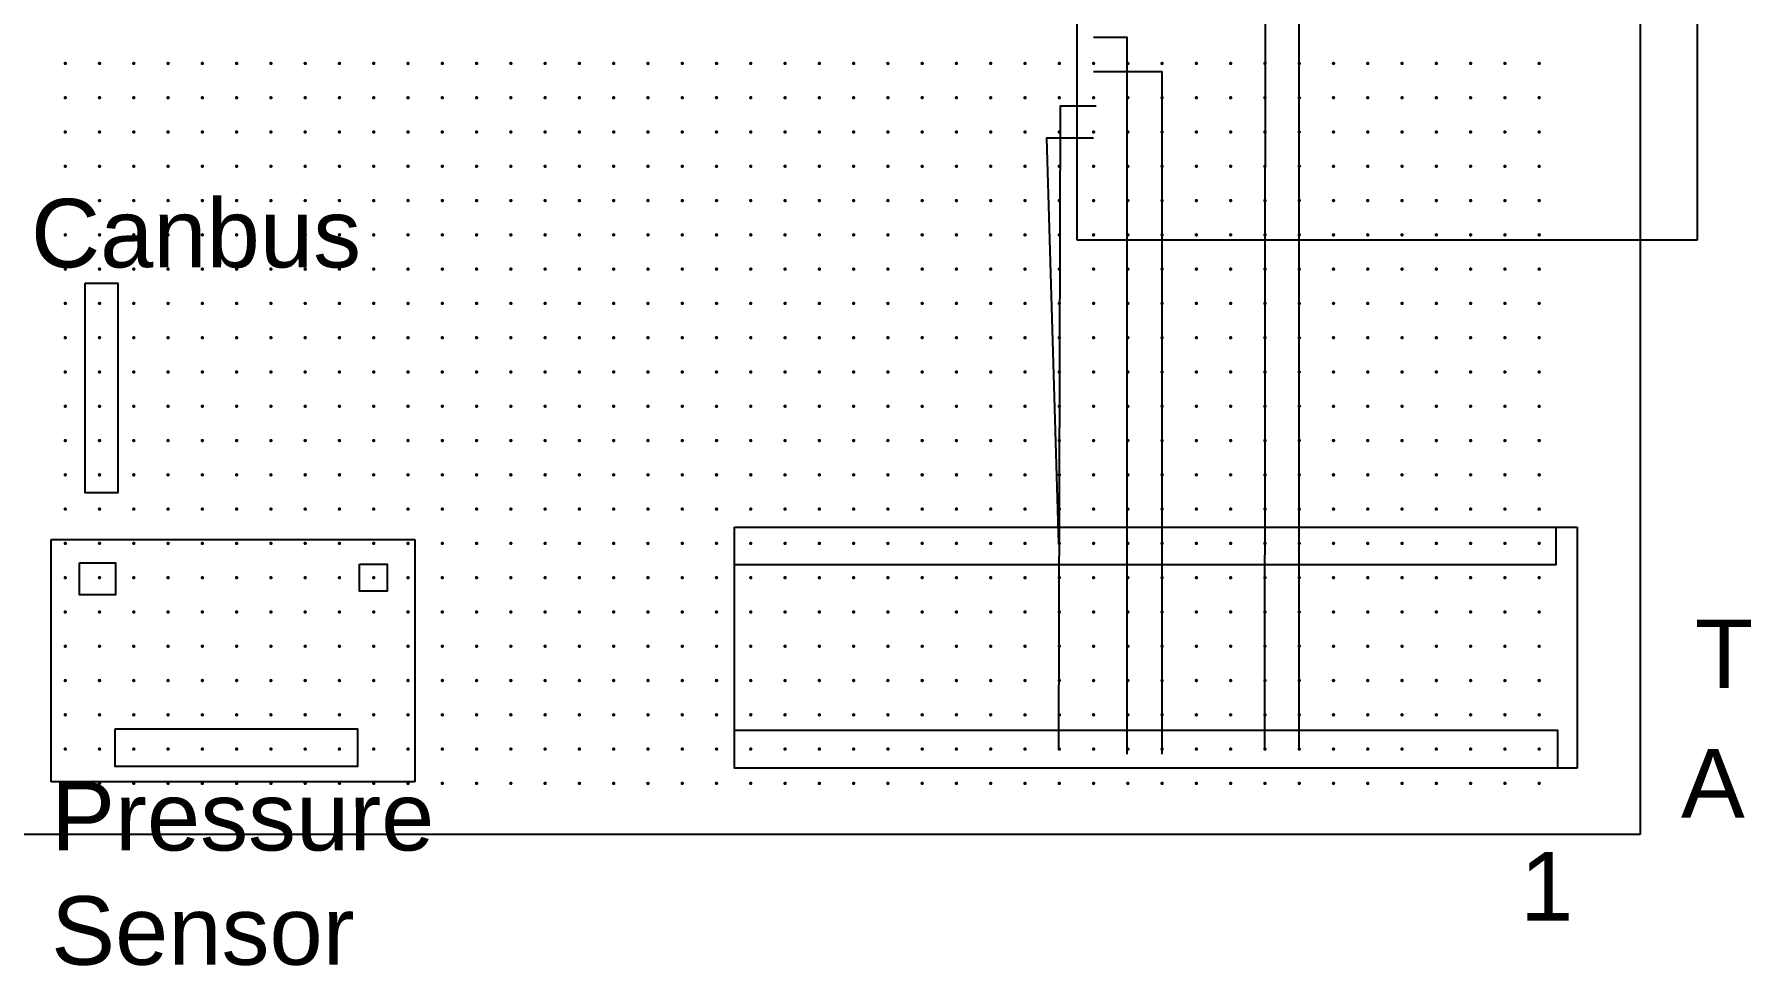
# Model space of a CAD drawing. Header units: inches. Extents: x 11.6 to 54.3, y -6.1 to 10.7.
# Drawn here: x 46.81 to 51.806, y -0.532 to 2.185 of the extents above; entities that cross this region are included whole.
import ezdxf

# ---------------------------------------------------------------- set-up
doc = ezdxf.new("R2010")
doc.units = ezdxf.units.IN
doc.header["$MEASUREMENT"] = 0
for name, color, linetype in [('dots', 7, 'Continuous'), ('IMAGES', 7, 'Continuous'), ('Wiring', 7, 'Continuous')]:
    doc.layers.add(name, color=color, linetype=linetype)
doc.styles.get("Standard").update_dxf_attribs({"font": 'arial.ttf'})
picture_1 = doc.add_image_def('image3.dib', size_in_pixel=(1120, 320))
picture_2 = doc.add_image_def('image8.dib', size_in_pixel=(417, 278))
picture_3 = doc.add_image_def('image9.dib', size_in_pixel=(660, 363))

# ---------------------------------------------------------------- blocks, each defined once
blk = doc.blocks.new('*U3')
at = {"const_width": 0.005}
blk.add_lwpolyline([(-0.0025, 0, 1), (0.0025, 0, 1)], format="xyb", close=True, dxfattribs=at)
blk = doc.blocks.new('*U4')
at = {"layer": 'dots', "color": 0, "linetype": 'ByBlock', "lineweight": -2, "transparency": 16777216}
for p in [(0, 5.6), (0.1, 5.6), (0.2, 5.6), (0.3, 5.6), (0.4, 5.6), (0.5, 5.6), (0.6, 5.6), (0.7, 5.6), (0.8, 5.6), (0.9, 5.6), (1, 5.6), (1.1, 5.6), (1.2, 5.6), (1.3, 5.6), (1.4, 5.6), (1.5, 5.6), (1.6, 5.6), (1.7, 5.6), (1.8, 5.6), (1.9, 5.6), (2, 5.6), (2.1, 5.6), (2.2, 5.6), (2.3, 5.6), (2.4, 5.6), (2.5, 5.6), (2.6, 5.6), (2.7, 5.6), (2.8, 5.6), (2.9, 5.6), (3, 5.6), (3.1, 5.6), (3.2, 5.6), (3.3, 5.6), (3.4, 5.6), (3.5, 5.6), (3.6, 5.6), (3.7, 5.6), (3.8, 5.6), (3.9, 5.6), (4, 5.6), (4.1, 5.6), (4.2, 5.6), (4.3, 5.6), (0, 5.5), (0.1, 5.5), (0.2, 5.5), (0.3, 5.5), (0.4, 5.5), (0.5, 5.5), (0.6, 5.5), (0.7, 5.5), (0.8, 5.5), (0.9, 5.5), (1, 5.5), (1.1, 5.5), (1.2, 5.5), (1.3, 5.5), (1.4, 5.5), (1.5, 5.5), (1.6, 5.5), (1.7, 5.5), (1.8, 5.5), (1.9, 5.5), (2, 5.5), (2.1, 5.5), (2.2, 5.5), (2.3, 5.5), (2.4, 5.5), (2.5, 5.5), (2.6, 5.5), (2.7, 5.5), (2.8, 5.5), (2.9, 5.5), (3, 5.5), (3.1, 5.5), (3.2, 5.5), (3.3, 5.5), (3.4, 5.5), (3.5, 5.5), (3.6, 5.5), (3.7, 5.5), (3.8, 5.5), (3.9, 5.5), (4, 5.5), (4.1, 5.5), (4.2, 5.5), (4.3, 5.5), (0, 5.4), (0.1, 5.4), (0.2, 5.4), (0.3, 5.4), (0.4, 5.4), (0.5, 5.4), (0.6, 5.4), (0.7, 5.4), (0.8, 5.4), (0.9, 5.4), (1, 5.4), (1.1, 5.4), (1.2, 5.4), (1.3, 5.4), (1.4, 5.4), (1.5, 5.4), (1.6, 5.4), (1.7, 5.4), (1.8, 5.4), (1.9, 5.4), (2, 5.4), (2.1, 5.4), (2.2, 5.4), (2.3, 5.4), (2.4, 5.4), (2.5, 5.4), (2.6, 5.4), (2.7, 5.4), (2.8, 5.4), (2.9, 5.4), (3, 5.4), (3.1, 5.4), (3.2, 5.4), (3.3, 5.4), (3.4, 5.4), (3.5, 5.4), (3.6, 5.4), (3.7, 5.4), (3.8, 5.4), (3.9, 5.4), (4, 5.4), (4.1, 5.4), (4.2, 5.4), (4.3, 5.4), (0, 5.3), (0.1, 5.3), (0.2, 5.3), (0.3, 5.3), (0.4, 5.3), (0.5, 5.3), (0.6, 5.3), (0.7, 5.3), (0.8, 5.3), (0.9, 5.3), (1, 5.3), (1.1, 5.3), (1.2, 5.3), (1.3, 5.3), (1.4, 5.3), (1.5, 5.3), (1.6, 5.3), (1.7, 5.3), (1.8, 5.3), (1.9, 5.3), (2, 5.3), (2.1, 5.3), (2.2, 5.3), (2.3, 5.3), (2.4, 5.3), (2.5, 5.3), (2.6, 5.3), (2.7, 5.3), (2.8, 5.3), (2.9, 5.3), (3, 5.3), (3.1, 5.3), (3.2, 5.3), (3.3, 5.3), (3.4, 5.3), (3.5, 5.3), (3.6, 5.3), (3.7, 5.3), (3.8, 5.3), (3.9, 5.3), (4, 5.3), (4.1, 5.3), (4.2, 5.3), (4.3, 5.3), (0, 5.2), (0.1, 5.2), (0.2, 5.2), (0.3, 5.2), (0.4, 5.2), (0.5, 5.2), (0.6, 5.2), (0.7, 5.2), (0.8, 5.2), (0.9, 5.2), (1, 5.2), (1.1, 5.2), (1.2, 5.2), (1.3, 5.2), (1.4, 5.2), (1.5, 5.2), (1.6, 5.2), (1.7, 5.2), (1.8, 5.2), (1.9, 5.2), (2, 5.2), (2.1, 5.2), (2.2, 5.2), (2.3, 5.2), (2.4, 5.2), (2.5, 5.2), (2.6, 5.2), (2.7, 5.2), (2.8, 5.2), (2.9, 5.2), (3, 5.2), (3.1, 5.2), (3.2, 5.2), (3.3, 5.2), (3.4, 5.2), (3.5, 5.2), (3.6, 5.2), (3.7, 5.2), (3.8, 5.2), (3.9, 5.2), (4, 5.2), (4.1, 5.2), (4.2, 5.2), (4.3, 5.2), (0, 5.1), (0.1, 5.1), (0.2, 5.1), (0.3, 5.1), (0.4, 5.1), (0.5, 5.1), (0.6, 5.1), (0.7, 5.1), (0.8, 5.1), (0.9, 5.1), (1, 5.1), (1.1, 5.1), (1.2, 5.1), (1.3, 5.1), (1.4, 5.1), (1.5, 5.1), (1.6, 5.1), (1.7, 5.1), (1.8, 5.1), (1.9, 5.1), (2, 5.1), (2.1, 5.1), (2.2, 5.1), (2.3, 5.1), (2.4, 5.1), (2.5, 5.1), (2.6, 5.1), (2.7, 5.1), (2.8, 5.1), (2.9, 5.1), (3, 5.1), (3.1, 5.1), (3.2, 5.1), (3.3, 5.1), (3.4, 5.1), (3.5, 5.1), (3.6, 5.1), (3.7, 5.1), (3.8, 5.1), (3.9, 5.1), (4, 5.1), (4.1, 5.1), (4.2, 5.1), (4.3, 5.1), (0, 5), (0.1, 5), (0.2, 5), (0.3, 5), (0.4, 5), (0.5, 5), (0.6, 5), (0.7, 5), (0.8, 5), (0.9, 5), (1, 5), (1.1, 5), (1.2, 5), (1.3, 5), (1.4, 5), (1.5, 5), (1.6, 5), (1.7, 5), (1.8, 5), (1.9, 5), (2, 5), (2.1, 5), (2.2, 5), (2.3, 5), (2.4, 5), (2.5, 5), (2.6, 5), (2.7, 5), (2.8, 5), (2.9, 5), (3, 5), (3.1, 5), (3.2, 5), (3.3, 5), (3.4, 5), (3.5, 5), (3.6, 5), (3.7, 5), (3.8, 5), (3.9, 5), (4, 5), (4.1, 5), (4.2, 5), (4.3, 5), (0, 4.9), (0.1, 4.9), (0.2, 4.9), (0.3, 4.9), (0.4, 4.9), (0.5, 4.9), (0.6, 4.9), (0.7, 4.9), (0.8, 4.9), (0.9, 4.9), (1, 4.9), (1.1, 4.9), (1.2, 4.9), (1.3, 4.9), (1.4, 4.9), (1.5, 4.9), (1.6, 4.9), (1.7, 4.9), (1.8, 4.9), (1.9, 4.9), (2, 4.9), (2.1, 4.9), (2.2, 4.9), (2.3, 4.9), (2.4, 4.9), (2.5, 4.9), (2.6, 4.9), (2.7, 4.9), (2.8, 4.9), (2.9, 4.9), (3, 4.9), (3.1, 4.9), (3.2, 4.9), (3.3, 4.9), (3.4, 4.9), (3.5, 4.9), (3.6, 4.9), (3.7, 4.9), (3.8, 4.9), (3.9, 4.9), (4, 4.9), (4.1, 4.9), (4.2, 4.9), (4.3, 4.9), (0, 4.8), (0.1, 4.8), (0.2, 4.8), (0.3, 4.8), (0.4, 4.8), (0.5, 4.8), (0.6, 4.8), (0.7, 4.8), (0.8, 4.8), (0.9, 4.8), (1, 4.8), (1.1, 4.8), (1.2, 4.8), (1.3, 4.8), (1.4, 4.8), (1.5, 4.8), (1.6, 4.8), (1.7, 4.8), (1.8, 4.8), (1.9, 4.8), (2, 4.8), (2.1, 4.8), (2.2, 4.8), (2.3, 4.8), (2.4, 4.8), (2.5, 4.8), (2.6, 4.8), (2.7, 4.8), (2.8, 4.8), (2.9, 4.8), (3, 4.8), (3.1, 4.8), (3.2, 4.8), (3.3, 4.8), (3.4, 4.8), (3.5, 4.8), (3.6, 4.8), (3.7, 4.8), (3.8, 4.8), (3.9, 4.8), (4, 4.8), (4.1, 4.8), (4.2, 4.8), (4.3, 4.8), (0, 4.7), (0.1, 4.7), (0.2, 4.7), (0.3, 4.7), (0.4, 4.7), (0.5, 4.7), (0.6, 4.7), (0.7, 4.7), (0.8, 4.7), (0.9, 4.7), (1, 4.7), (1.1, 4.7), (1.2, 4.7), (1.3, 4.7), (1.4, 4.7), (1.5, 4.7), (1.6, 4.7), (1.7, 4.7), (1.8, 4.7), (1.9, 4.7), (2, 4.7), (2.1, 4.7), (2.2, 4.7), (2.3, 4.7), (2.4, 4.7), (2.5, 4.7), (2.6, 4.7), (2.7, 4.7), (2.8, 4.7), (2.9, 4.7), (3, 4.7), (3.1, 4.7), (3.2, 4.7), (3.3, 4.7), (3.4, 4.7), (3.5, 4.7), (3.6, 4.7), (3.7, 4.7), (3.8, 4.7), (3.9, 4.7), (4, 4.7), (4.1, 4.7), (4.2, 4.7), (4.3, 4.7), (0, 4.6), (0.1, 4.6), (0.2, 4.6), (0.3, 4.6), (0.4, 4.6), (0.5, 4.6), (0.6, 4.6), (0.7, 4.6), (0.8, 4.6), (0.9, 4.6), (1, 4.6), (1.1, 4.6), (1.2, 4.6), (1.3, 4.6), (1.4, 4.6), (1.5, 4.6), (1.6, 4.6), (1.7, 4.6), (1.8, 4.6), (1.9, 4.6), (2, 4.6), (2.1, 4.6), (2.2, 4.6), (2.3, 4.6), (2.4, 4.6), (2.5, 4.6), (2.6, 4.6), (2.7, 4.6), (2.8, 4.6), (2.9, 4.6), (3, 4.6), (3.1, 4.6), (3.2, 4.6), (3.3, 4.6), (3.4, 4.6), (3.5, 4.6), (3.6, 4.6), (3.7, 4.6), (3.8, 4.6), (3.9, 4.6), (4, 4.6), (4.1, 4.6), (4.2, 4.6), (4.3, 4.6), (0, 4.5), (0.1, 4.5), (0.2, 4.5), (0.3, 4.5), (0.4, 4.5), (0.5, 4.5), (0.6, 4.5), (0.7, 4.5), (0.8, 4.5), (0.9, 4.5), (1, 4.5), (1.1, 4.5), (1.2, 4.5), (1.3, 4.5), (1.4, 4.5), (1.5, 4.5), (1.6, 4.5), (1.7, 4.5), (1.8, 4.5), (1.9, 4.5), (2, 4.5), (2.1, 4.5), (2.2, 4.5), (2.3, 4.5), (2.4, 4.5), (2.5, 4.5), (2.6, 4.5), (2.7, 4.5), (2.8, 4.5), (2.9, 4.5), (3, 4.5), (3.1, 4.5), (3.2, 4.5), (3.3, 4.5), (3.4, 4.5), (3.5, 4.5), (3.6, 4.5), (3.7, 4.5), (3.8, 4.5), (3.9, 4.5), (4, 4.5), (4.1, 4.5), (4.2, 4.5), (4.3, 4.5), (0, 4.4), (0.1, 4.4), (0.2, 4.4), (0.3, 4.4), (0.4, 4.4), (0.5, 4.4), (0.6, 4.4), (0.7, 4.4), (0.8, 4.4), (0.9, 4.4), (1, 4.4), (1.1, 4.4), (1.2, 4.4), (1.3, 4.4), (1.4, 4.4), (1.5, 4.4), (1.6, 4.4), (1.7, 4.4), (1.8, 4.4), (1.9, 4.4), (2, 4.4), (2.1, 4.4), (2.2, 4.4), (2.3, 4.4), (2.4, 4.4), (2.5, 4.4), (2.6, 4.4), (2.7, 4.4), (2.8, 4.4), (2.9, 4.4), (3, 4.4), (3.1, 4.4), (3.2, 4.4), (3.3, 4.4), (3.4, 4.4), (3.5, 4.4), (3.6, 4.4), (3.7, 4.4), (3.8, 4.4), (3.9, 4.4), (4, 4.4), (4.1, 4.4), (4.2, 4.4), (4.3, 4.4), (0, 4.3), (0.1, 4.3), (0.2, 4.3), (0.3, 4.3), (0.4, 4.3), (0.5, 4.3), (0.6, 4.3), (0.7, 4.3), (0.8, 4.3), (0.9, 4.3), (1, 4.3), (1.1, 4.3), (1.2, 4.3), (1.3, 4.3), (1.4, 4.3), (1.5, 4.3), (1.6, 4.3), (1.7, 4.3), (1.8, 4.3), (1.9, 4.3), (2, 4.3), (2.1, 4.3), (2.2, 4.3), (2.3, 4.3), (2.4, 4.3), (2.5, 4.3), (2.6, 4.3), (2.7, 4.3), (2.8, 4.3), (2.9, 4.3), (3, 4.3), (3.1, 4.3), (3.2, 4.3), (3.3, 4.3), (3.4, 4.3), (3.5, 4.3), (3.6, 4.3), (3.7, 4.3), (3.8, 4.3), (3.9, 4.3), (4, 4.3), (4.1, 4.3), (4.2, 4.3), (4.3, 4.3), (0, 4.2), (0.1, 4.2), (0.2, 4.2), (0.3, 4.2), (0.4, 4.2), (0.5, 4.2), (0.6, 4.2), (0.7, 4.2), (0.8, 4.2), (0.9, 4.2), (1, 4.2), (1.1, 4.2), (1.2, 4.2), (1.3, 4.2), (1.4, 4.2), (1.5, 4.2), (1.6, 4.2), (1.7, 4.2), (1.8, 4.2), (1.9, 4.2), (2, 4.2), (2.1, 4.2), (2.2, 4.2), (2.3, 4.2), (2.4, 4.2), (2.5, 4.2), (2.6, 4.2), (2.7, 4.2), (2.8, 4.2), (2.9, 4.2), (3, 4.2), (3.1, 4.2), (3.2, 4.2), (3.3, 4.2), (3.4, 4.2), (3.5, 4.2), (3.6, 4.2), (3.7, 4.2), (3.8, 4.2), (3.9, 4.2), (4, 4.2), (4.1, 4.2), (4.2, 4.2), (4.3, 4.2), (0, 4.1), (0.1, 4.1), (0.2, 4.1), (0.3, 4.1), (0.4, 4.1), (0.5, 4.1), (0.6, 4.1), (0.7, 4.1), (0.8, 4.1), (0.9, 4.1), (1, 4.1), (1.1, 4.1), (1.2, 4.1), (1.3, 4.1), (1.4, 4.1), (1.5, 4.1), (1.6, 4.1), (1.7, 4.1), (1.8, 4.1), (1.9, 4.1), (2, 4.1), (2.1, 4.1), (2.2, 4.1), (2.3, 4.1), (2.4, 4.1), (2.5, 4.1), (2.6, 4.1), (2.7, 4.1), (2.8, 4.1), (2.9, 4.1), (3, 4.1), (3.1, 4.1), (3.2, 4.1), (3.3, 4.1), (3.4, 4.1), (3.5, 4.1), (3.6, 4.1), (3.7, 4.1), (3.8, 4.1), (3.9, 4.1), (4, 4.1), (4.1, 4.1), (4.2, 4.1), (4.3, 4.1), (0, 4), (0.1, 4), (0.2, 4), (0.3, 4), (0.4, 4), (0.5, 4), (0.6, 4), (0.7, 4), (0.8, 4), (0.9, 4), (1, 4), (1.1, 4), (1.2, 4), (1.3, 4), (1.4, 4), (1.5, 4), (1.6, 4), (1.7, 4), (1.8, 4), (1.9, 4), (2, 4), (2.1, 4), (2.2, 4), (2.3, 4), (2.4, 4), (2.5, 4), (2.6, 4), (2.7, 4), (2.8, 4), (2.9, 4), (3, 4), (3.1, 4), (3.2, 4), (3.3, 4), (3.4, 4), (3.5, 4), (3.6, 4), (3.7, 4), (3.8, 4), (3.9, 4), (4, 4), (4.1, 4), (4.2, 4), (4.3, 4), (0, 3.9), (0.1, 3.9), (0.2, 3.9), (0.3, 3.9), (0.4, 3.9), (0.5, 3.9), (0.6, 3.9), (0.7, 3.9), (0.8, 3.9), (0.9, 3.9), (1, 3.9), (1.1, 3.9), (1.2, 3.9), (1.3, 3.9), (1.4, 3.9), (1.5, 3.9), (1.6, 3.9), (1.7, 3.9), (1.8, 3.9), (1.9, 3.9), (2, 3.9), (2.1, 3.9), (2.2, 3.9), (2.3, 3.9), (2.4, 3.9), (2.5, 3.9), (2.6, 3.9), (2.7, 3.9), (2.8, 3.9), (2.9, 3.9), (3, 3.9), (3.1, 3.9), (3.2, 3.9), (3.3, 3.9), (3.4, 3.9), (3.5, 3.9), (3.6, 3.9), (3.7, 3.9), (3.8, 3.9), (3.9, 3.9), (4, 3.9), (4.1, 3.9), (4.2, 3.9), (4.3, 3.9), (0, 3.8), (0.1, 3.8), (0.2, 3.8), (0.3, 3.8), (0.4, 3.8), (0.5, 3.8), (0.6, 3.8), (0.7, 3.8), (0.8, 3.8), (0.9, 3.8), (1, 3.8), (1.1, 3.8), (1.2, 3.8), (1.3, 3.8), (1.4, 3.8), (1.5, 3.8), (1.6, 3.8), (1.7, 3.8), (1.8, 3.8), (1.9, 3.8), (2, 3.8), (2.1, 3.8), (2.2, 3.8), (2.3, 3.8), (2.4, 3.8), (2.5, 3.8), (2.6, 3.8), (2.7, 3.8), (2.8, 3.8), (2.9, 3.8), (3, 3.8), (3.1, 3.8), (3.2, 3.8), (3.3, 3.8), (3.4, 3.8), (3.5, 3.8), (3.6, 3.8), (3.7, 3.8), (3.8, 3.8), (3.9, 3.8), (4, 3.8), (4.1, 3.8), (4.2, 3.8), (4.3, 3.8), (0, 3.7), (0.1, 3.7), (0.2, 3.7), (0.3, 3.7), (0.4, 3.7), (0.5, 3.7), (0.6, 3.7), (0.7, 3.7), (0.8, 3.7), (0.9, 3.7), (1, 3.7), (1.1, 3.7), (1.2, 3.7), (1.3, 3.7), (1.4, 3.7), (1.5, 3.7), (1.6, 3.7), (1.7, 3.7), (1.8, 3.7), (1.9, 3.7), (2, 3.7), (2.1, 3.7), (2.2, 3.7), (2.3, 3.7), (2.4, 3.7), (2.5, 3.7), (2.6, 3.7), (2.7, 3.7), (2.8, 3.7), (2.9, 3.7), (3, 3.7), (3.1, 3.7), (3.2, 3.7), (3.3, 3.7), (3.4, 3.7), (3.5, 3.7), (3.6, 3.7), (3.7, 3.7), (3.8, 3.7), (3.9, 3.7), (4, 3.7), (4.1, 3.7), (4.2, 3.7), (4.3, 3.7), (0, 3.6), (0.1, 3.6), (0.2, 3.6), (0.3, 3.6), (0.4, 3.6), (0.5, 3.6), (0.6, 3.6), (0.7, 3.6), (0.8, 3.6), (0.9, 3.6), (1, 3.6), (1.1, 3.6), (1.2, 3.6), (1.3, 3.6), (1.4, 3.6), (1.5, 3.6), (1.6, 3.6), (1.7, 3.6), (1.8, 3.6), (1.9, 3.6), (2, 3.6), (2.1, 3.6), (2.2, 3.6), (2.3, 3.6), (2.4, 3.6), (2.5, 3.6), (2.6, 3.6), (2.7, 3.6), (2.8, 3.6), (2.9, 3.6), (3, 3.6), (3.1, 3.6), (3.2, 3.6), (3.3, 3.6), (3.4, 3.6), (3.5, 3.6), (3.6, 3.6), (3.7, 3.6), (3.8, 3.6), (3.9, 3.6), (4, 3.6), (4.1, 3.6), (4.2, 3.6), (4.3, 3.6), (0, 3.5), (0.1, 3.5), (0.2, 3.5), (0.3, 3.5), (0.4, 3.5), (0.5, 3.5), (0.6, 3.5), (0.7, 3.5), (0.8, 3.5), (0.9, 3.5), (1, 3.5), (1.1, 3.5), (1.2, 3.5), (1.3, 3.5), (1.4, 3.5), (1.5, 3.5), (1.6, 3.5), (1.7, 3.5), (1.8, 3.5), (1.9, 3.5), (2, 3.5), (2.1, 3.5), (2.2, 3.5), (2.3, 3.5), (2.4, 3.5), (2.5, 3.5), (2.6, 3.5), (2.7, 3.5), (2.8, 3.5), (2.9, 3.5), (3, 3.5), (3.1, 3.5), (3.2, 3.5), (3.3, 3.5), (3.4, 3.5), (3.5, 3.5), (3.6, 3.5), (3.7, 3.5), (3.8, 3.5), (3.9, 3.5), (4, 3.5), (4.1, 3.5), (4.2, 3.5), (4.3, 3.5)]:
    blk.add_blockref('*U3', p, dxfattribs=at)
blk = doc.blocks.new('*U11')
at = {"const_width": 0.005}
blk.add_lwpolyline([(-0.0025, 0, 1), (0.0025, 0, 1)], format="xyb", close=True, dxfattribs=at)
blk = doc.blocks.new('*U12')
at = {"layer": 'dots', "color": 0, "linetype": 'ByBlock', "lineweight": -2, "transparency": 16777216}
for p in [(0, 5.6), (0.1, 5.6), (0.2, 5.6), (0.3, 5.6), (0.4, 5.6), (0.5, 5.6), (0.6, 5.6), (0.7, 5.6), (0.8, 5.6), (0.9, 5.6), (1, 5.6), (1.1, 5.6), (1.2, 5.6), (1.3, 5.6), (1.4, 5.6), (1.5, 5.6), (1.6, 5.6), (1.7, 5.6), (1.8, 5.6), (1.9, 5.6), (2, 5.6), (2.1, 5.6), (2.2, 5.6), (2.3, 5.6), (2.4, 5.6), (2.5, 5.6), (2.6, 5.6), (2.7, 5.6), (2.8, 5.6), (2.9, 5.6), (3, 5.6), (3.1, 5.6), (3.2, 5.6), (3.3, 5.6), (3.4, 5.6), (3.5, 5.6), (3.6, 5.6), (3.7, 5.6), (3.8, 5.6), (3.9, 5.6), (4, 5.6), (4.1, 5.6), (4.2, 5.6), (4.3, 5.6), (0, 5.5), (0.1, 5.5), (0.2, 5.5), (0.3, 5.5), (0.4, 5.5), (0.5, 5.5), (0.6, 5.5), (0.7, 5.5), (0.8, 5.5), (0.9, 5.5), (1, 5.5), (1.1, 5.5), (1.2, 5.5), (1.3, 5.5), (1.4, 5.5), (1.5, 5.5), (1.6, 5.5), (1.7, 5.5), (1.8, 5.5), (1.9, 5.5), (2, 5.5), (2.1, 5.5), (2.2, 5.5), (2.3, 5.5), (2.4, 5.5), (2.5, 5.5), (2.6, 5.5), (2.7, 5.5), (2.8, 5.5), (2.9, 5.5), (3, 5.5), (3.1, 5.5), (3.2, 5.5), (3.3, 5.5), (3.4, 5.5), (3.5, 5.5), (3.6, 5.5), (3.7, 5.5), (3.8, 5.5), (3.9, 5.5), (4, 5.5), (4.1, 5.5), (4.2, 5.5), (4.3, 5.5), (0, 5.4), (0.1, 5.4), (0.2, 5.4), (0.3, 5.4), (0.4, 5.4), (0.5, 5.4), (0.6, 5.4), (0.7, 5.4), (0.8, 5.4), (0.9, 5.4), (1, 5.4), (1.1, 5.4), (1.2, 5.4), (1.3, 5.4), (1.4, 5.4), (1.5, 5.4), (1.6, 5.4), (1.7, 5.4), (1.8, 5.4), (1.9, 5.4), (2, 5.4), (2.1, 5.4), (2.2, 5.4), (2.3, 5.4), (2.4, 5.4), (2.5, 5.4), (2.6, 5.4), (2.7, 5.4), (2.8, 5.4), (2.9, 5.4), (3, 5.4), (3.1, 5.4), (3.2, 5.4), (3.3, 5.4), (3.4, 5.4), (3.5, 5.4), (3.6, 5.4), (3.7, 5.4), (3.8, 5.4), (3.9, 5.4), (4, 5.4), (4.1, 5.4), (4.2, 5.4), (4.3, 5.4), (0, 5.3), (0.1, 5.3), (0.2, 5.3), (0.3, 5.3), (0.4, 5.3), (0.5, 5.3), (0.6, 5.3), (0.7, 5.3), (0.8, 5.3), (0.9, 5.3), (1, 5.3), (1.1, 5.3), (1.2, 5.3), (1.3, 5.3), (1.4, 5.3), (1.5, 5.3), (1.6, 5.3), (1.7, 5.3), (1.8, 5.3), (1.9, 5.3), (2, 5.3), (2.1, 5.3), (2.2, 5.3), (2.3, 5.3), (2.4, 5.3), (2.5, 5.3), (2.6, 5.3), (2.7, 5.3), (2.8, 5.3), (2.9, 5.3), (3, 5.3), (3.1, 5.3), (3.2, 5.3), (3.3, 5.3), (3.4, 5.3), (3.5, 5.3), (3.6, 5.3), (3.7, 5.3), (3.8, 5.3), (3.9, 5.3), (4, 5.3), (4.1, 5.3), (4.2, 5.3), (4.3, 5.3), (0, 5.2), (0.1, 5.2), (0.2, 5.2), (0.3, 5.2), (0.4, 5.2), (0.5, 5.2), (0.6, 5.2), (0.7, 5.2), (0.8, 5.2), (0.9, 5.2), (1, 5.2), (1.1, 5.2), (1.2, 5.2), (1.3, 5.2), (1.4, 5.2), (1.5, 5.2), (1.6, 5.2), (1.7, 5.2), (1.8, 5.2), (1.9, 5.2), (2, 5.2), (2.1, 5.2), (2.2, 5.2), (2.3, 5.2), (2.4, 5.2), (2.5, 5.2), (2.6, 5.2), (2.7, 5.2), (2.8, 5.2), (2.9, 5.2), (3, 5.2), (3.1, 5.2), (3.2, 5.2), (3.3, 5.2), (3.4, 5.2), (3.5, 5.2), (3.6, 5.2), (3.7, 5.2), (3.8, 5.2), (3.9, 5.2), (4, 5.2), (4.1, 5.2), (4.2, 5.2), (4.3, 5.2), (0, 5.1), (0.1, 5.1), (0.2, 5.1), (0.3, 5.1), (0.4, 5.1), (0.5, 5.1), (0.6, 5.1), (0.7, 5.1), (0.8, 5.1), (0.9, 5.1), (1, 5.1), (1.1, 5.1), (1.2, 5.1), (1.3, 5.1), (1.4, 5.1), (1.5, 5.1), (1.6, 5.1), (1.7, 5.1), (1.8, 5.1), (1.9, 5.1), (2, 5.1), (2.1, 5.1), (2.2, 5.1), (2.3, 5.1), (2.4, 5.1), (2.5, 5.1), (2.6, 5.1), (2.7, 5.1), (2.8, 5.1), (2.9, 5.1), (3, 5.1), (3.1, 5.1), (3.2, 5.1), (3.3, 5.1), (3.4, 5.1), (3.5, 5.1), (3.6, 5.1), (3.7, 5.1), (3.8, 5.1), (3.9, 5.1), (4, 5.1), (4.1, 5.1), (4.2, 5.1), (4.3, 5.1), (0, 5), (0.1, 5), (0.2, 5), (0.3, 5), (0.4, 5), (0.5, 5), (0.6, 5), (0.7, 5), (0.8, 5), (0.9, 5), (1, 5), (1.1, 5), (1.2, 5), (1.3, 5), (1.4, 5), (1.5, 5), (1.6, 5), (1.7, 5), (1.8, 5), (1.9, 5), (2, 5), (2.1, 5), (2.2, 5), (2.3, 5), (2.4, 5), (2.5, 5), (2.6, 5), (2.7, 5), (2.8, 5), (2.9, 5), (3, 5), (3.1, 5), (3.2, 5), (3.3, 5), (3.4, 5), (3.5, 5), (3.6, 5), (3.7, 5), (3.8, 5), (3.9, 5), (4, 5), (4.1, 5), (4.2, 5), (4.3, 5), (0, 4.9), (0.1, 4.9), (0.2, 4.9), (0.3, 4.9), (0.4, 4.9), (0.5, 4.9), (0.6, 4.9), (0.7, 4.9), (0.8, 4.9), (0.9, 4.9), (1, 4.9), (1.1, 4.9), (1.2, 4.9), (1.3, 4.9), (1.4, 4.9), (1.5, 4.9), (1.6, 4.9), (1.7, 4.9), (1.8, 4.9), (1.9, 4.9), (2, 4.9), (2.1, 4.9), (2.2, 4.9), (2.3, 4.9), (2.4, 4.9), (2.5, 4.9), (2.6, 4.9), (2.7, 4.9), (2.8, 4.9), (2.9, 4.9), (3, 4.9), (3.1, 4.9), (3.2, 4.9), (3.3, 4.9), (3.4, 4.9), (3.5, 4.9), (3.6, 4.9), (3.7, 4.9), (3.8, 4.9), (3.9, 4.9), (4, 4.9), (4.1, 4.9), (4.2, 4.9), (4.3, 4.9), (0, 4.8), (0.1, 4.8), (0.2, 4.8), (0.3, 4.8), (0.4, 4.8), (0.5, 4.8), (0.6, 4.8), (0.7, 4.8), (0.8, 4.8), (0.9, 4.8), (1, 4.8), (1.1, 4.8), (1.2, 4.8), (1.3, 4.8), (1.4, 4.8), (1.5, 4.8), (1.6, 4.8), (1.7, 4.8), (1.8, 4.8), (1.9, 4.8), (2, 4.8), (2.1, 4.8), (2.2, 4.8), (2.3, 4.8), (2.4, 4.8), (2.5, 4.8), (2.6, 4.8), (2.7, 4.8), (2.8, 4.8), (2.9, 4.8), (3, 4.8), (3.1, 4.8), (3.2, 4.8), (3.3, 4.8), (3.4, 4.8), (3.5, 4.8), (3.6, 4.8), (3.7, 4.8), (3.8, 4.8), (3.9, 4.8), (4, 4.8), (4.1, 4.8), (4.2, 4.8), (4.3, 4.8), (0, 4.7), (0.1, 4.7), (0.2, 4.7), (0.3, 4.7), (0.4, 4.7), (0.5, 4.7), (0.6, 4.7), (0.7, 4.7), (0.8, 4.7), (0.9, 4.7), (1, 4.7), (1.1, 4.7), (1.2, 4.7), (1.3, 4.7), (1.4, 4.7), (1.5, 4.7), (1.6, 4.7), (1.7, 4.7), (1.8, 4.7), (1.9, 4.7), (2, 4.7), (2.1, 4.7), (2.2, 4.7), (2.3, 4.7), (2.4, 4.7), (2.5, 4.7), (2.6, 4.7), (2.7, 4.7), (2.8, 4.7), (2.9, 4.7), (3, 4.7), (3.1, 4.7), (3.2, 4.7), (3.3, 4.7), (3.4, 4.7), (3.5, 4.7), (3.6, 4.7), (3.7, 4.7), (3.8, 4.7), (3.9, 4.7), (4, 4.7), (4.1, 4.7), (4.2, 4.7), (4.3, 4.7), (0, 4.6), (0.1, 4.6), (0.2, 4.6), (0.3, 4.6), (0.4, 4.6), (0.5, 4.6), (0.6, 4.6), (0.7, 4.6), (0.8, 4.6), (0.9, 4.6), (1, 4.6), (1.1, 4.6), (1.2, 4.6), (1.3, 4.6), (1.4, 4.6), (1.5, 4.6), (1.6, 4.6), (1.7, 4.6), (1.8, 4.6), (1.9, 4.6), (2, 4.6), (2.1, 4.6), (2.2, 4.6), (2.3, 4.6), (2.4, 4.6), (2.5, 4.6), (2.6, 4.6), (2.7, 4.6), (2.8, 4.6), (2.9, 4.6), (3, 4.6), (3.1, 4.6), (3.2, 4.6), (3.3, 4.6), (3.4, 4.6), (3.5, 4.6), (3.6, 4.6), (3.7, 4.6), (3.8, 4.6), (3.9, 4.6), (4, 4.6), (4.1, 4.6), (4.2, 4.6), (4.3, 4.6), (0, 4.5), (0.1, 4.5), (0.2, 4.5), (0.3, 4.5), (0.4, 4.5), (0.5, 4.5), (0.6, 4.5), (0.7, 4.5), (0.8, 4.5), (0.9, 4.5), (1, 4.5), (1.1, 4.5), (1.2, 4.5), (1.3, 4.5), (1.4, 4.5), (1.5, 4.5), (1.6, 4.5), (1.7, 4.5), (1.8, 4.5), (1.9, 4.5), (2, 4.5), (2.1, 4.5), (2.2, 4.5), (2.3, 4.5), (2.4, 4.5), (2.5, 4.5), (2.6, 4.5), (2.7, 4.5), (2.8, 4.5), (2.9, 4.5), (3, 4.5), (3.1, 4.5), (3.2, 4.5), (3.3, 4.5), (3.4, 4.5), (3.5, 4.5), (3.6, 4.5), (3.7, 4.5), (3.8, 4.5), (3.9, 4.5), (4, 4.5), (4.1, 4.5), (4.2, 4.5), (4.3, 4.5), (0, 4.4), (0.1, 4.4), (0.2, 4.4), (0.3, 4.4), (0.4, 4.4), (0.5, 4.4), (0.6, 4.4), (0.7, 4.4), (0.8, 4.4), (0.9, 4.4), (1, 4.4), (1.1, 4.4), (1.2, 4.4), (1.3, 4.4), (1.4, 4.4), (1.5, 4.4), (1.6, 4.4), (1.7, 4.4), (1.8, 4.4), (1.9, 4.4), (2, 4.4), (2.1, 4.4), (2.2, 4.4), (2.3, 4.4), (2.4, 4.4), (2.5, 4.4), (2.6, 4.4), (2.7, 4.4), (2.8, 4.4), (2.9, 4.4), (3, 4.4), (3.1, 4.4), (3.2, 4.4), (3.3, 4.4), (3.4, 4.4), (3.5, 4.4), (3.6, 4.4), (3.7, 4.4), (3.8, 4.4), (3.9, 4.4), (4, 4.4), (4.1, 4.4), (4.2, 4.4), (4.3, 4.4), (0, 4.3), (0.1, 4.3), (0.2, 4.3), (0.3, 4.3), (0.4, 4.3), (0.5, 4.3), (0.6, 4.3), (0.7, 4.3), (0.8, 4.3), (0.9, 4.3), (1, 4.3), (1.1, 4.3), (1.2, 4.3), (1.3, 4.3), (1.4, 4.3), (1.5, 4.3), (1.6, 4.3), (1.7, 4.3), (1.8, 4.3), (1.9, 4.3), (2, 4.3), (2.1, 4.3), (2.2, 4.3), (2.3, 4.3), (2.4, 4.3), (2.5, 4.3), (2.6, 4.3), (2.7, 4.3), (2.8, 4.3), (2.9, 4.3), (3, 4.3), (3.1, 4.3), (3.2, 4.3), (3.3, 4.3), (3.4, 4.3), (3.5, 4.3), (3.6, 4.3), (3.7, 4.3), (3.8, 4.3), (3.9, 4.3), (4, 4.3), (4.1, 4.3), (4.2, 4.3), (4.3, 4.3), (0, 4.2), (0.1, 4.2), (0.2, 4.2), (0.3, 4.2), (0.4, 4.2), (0.5, 4.2), (0.6, 4.2), (0.7, 4.2), (0.8, 4.2), (0.9, 4.2), (1, 4.2), (1.1, 4.2), (1.2, 4.2), (1.3, 4.2), (1.4, 4.2), (1.5, 4.2), (1.6, 4.2), (1.7, 4.2), (1.8, 4.2), (1.9, 4.2), (2, 4.2), (2.1, 4.2), (2.2, 4.2), (2.3, 4.2), (2.4, 4.2), (2.5, 4.2), (2.6, 4.2), (2.7, 4.2), (2.8, 4.2), (2.9, 4.2), (3, 4.2), (3.1, 4.2), (3.2, 4.2), (3.3, 4.2), (3.4, 4.2), (3.5, 4.2), (3.6, 4.2), (3.7, 4.2), (3.8, 4.2), (3.9, 4.2), (4, 4.2), (4.1, 4.2), (4.2, 4.2), (4.3, 4.2), (0, 4.1), (0.1, 4.1), (0.2, 4.1), (0.3, 4.1), (0.4, 4.1), (0.5, 4.1), (0.6, 4.1), (0.7, 4.1), (0.8, 4.1), (0.9, 4.1), (1, 4.1), (1.1, 4.1), (1.2, 4.1), (1.3, 4.1), (1.4, 4.1), (1.5, 4.1), (1.6, 4.1), (1.7, 4.1), (1.8, 4.1), (1.9, 4.1), (2, 4.1), (2.1, 4.1), (2.2, 4.1), (2.3, 4.1), (2.4, 4.1), (2.5, 4.1), (2.6, 4.1), (2.7, 4.1), (2.8, 4.1), (2.9, 4.1), (3, 4.1), (3.1, 4.1), (3.2, 4.1), (3.3, 4.1), (3.4, 4.1), (3.5, 4.1), (3.6, 4.1), (3.7, 4.1), (3.8, 4.1), (3.9, 4.1), (4, 4.1), (4.1, 4.1), (4.2, 4.1), (4.3, 4.1), (0, 4), (0.1, 4), (0.2, 4), (0.3, 4), (0.4, 4), (0.5, 4), (0.6, 4), (0.7, 4), (0.8, 4), (0.9, 4), (1, 4), (1.1, 4), (1.2, 4), (1.3, 4), (1.4, 4), (1.5, 4), (1.6, 4), (1.7, 4), (1.8, 4), (1.9, 4), (2, 4), (2.1, 4), (2.2, 4), (2.3, 4), (2.4, 4), (2.5, 4), (2.6, 4), (2.7, 4), (2.8, 4), (2.9, 4), (3, 4), (3.1, 4), (3.2, 4), (3.3, 4), (3.4, 4), (3.5, 4), (3.6, 4), (3.7, 4), (3.8, 4), (3.9, 4), (4, 4), (4.1, 4), (4.2, 4), (4.3, 4), (0, 3.9), (0.1, 3.9), (0.2, 3.9), (0.3, 3.9), (0.4, 3.9), (0.5, 3.9), (0.6, 3.9), (0.7, 3.9), (0.8, 3.9), (0.9, 3.9), (1, 3.9), (1.1, 3.9), (1.2, 3.9), (1.3, 3.9), (1.4, 3.9), (1.5, 3.9), (1.6, 3.9), (1.7, 3.9), (1.8, 3.9), (1.9, 3.9), (2, 3.9), (2.1, 3.9), (2.2, 3.9), (2.3, 3.9), (2.4, 3.9), (2.5, 3.9), (2.6, 3.9), (2.7, 3.9), (2.8, 3.9), (2.9, 3.9), (3, 3.9), (3.1, 3.9), (3.2, 3.9), (3.3, 3.9), (3.4, 3.9), (3.5, 3.9), (3.6, 3.9), (3.7, 3.9), (3.8, 3.9), (3.9, 3.9), (4, 3.9), (4.1, 3.9), (4.2, 3.9), (4.3, 3.9), (0, 3.8), (0.1, 3.8), (0.2, 3.8), (0.3, 3.8), (0.4, 3.8), (0.5, 3.8), (0.6, 3.8), (0.7, 3.8), (0.8, 3.8), (0.9, 3.8), (1, 3.8), (1.1, 3.8), (1.2, 3.8), (1.3, 3.8), (1.4, 3.8), (1.5, 3.8), (1.6, 3.8), (1.7, 3.8), (1.8, 3.8), (1.9, 3.8), (2, 3.8), (2.1, 3.8), (2.2, 3.8), (2.3, 3.8), (2.4, 3.8), (2.5, 3.8), (2.6, 3.8), (2.7, 3.8), (2.8, 3.8), (2.9, 3.8), (3, 3.8), (3.1, 3.8), (3.2, 3.8), (3.3, 3.8), (3.4, 3.8), (3.5, 3.8), (3.6, 3.8), (3.7, 3.8), (3.8, 3.8), (3.9, 3.8), (4, 3.8), (4.1, 3.8), (4.2, 3.8), (4.3, 3.8), (0, 3.7), (0.1, 3.7), (0.2, 3.7), (0.3, 3.7), (0.4, 3.7), (0.5, 3.7), (0.6, 3.7), (0.7, 3.7), (0.8, 3.7), (0.9, 3.7), (1, 3.7), (1.1, 3.7), (1.2, 3.7), (1.3, 3.7), (1.4, 3.7), (1.5, 3.7), (1.6, 3.7), (1.7, 3.7), (1.8, 3.7), (1.9, 3.7), (2, 3.7), (2.1, 3.7), (2.2, 3.7), (2.3, 3.7), (2.4, 3.7), (2.5, 3.7), (2.6, 3.7), (2.7, 3.7), (2.8, 3.7), (2.9, 3.7), (3, 3.7), (3.1, 3.7), (3.2, 3.7), (3.3, 3.7), (3.4, 3.7), (3.5, 3.7), (3.6, 3.7), (3.7, 3.7), (3.8, 3.7), (3.9, 3.7), (4, 3.7), (4.1, 3.7), (4.2, 3.7), (4.3, 3.7), (0, 3.6), (0.1, 3.6), (0.2, 3.6), (0.3, 3.6), (0.4, 3.6), (0.5, 3.6), (0.6, 3.6), (0.7, 3.6), (0.8, 3.6), (0.9, 3.6), (1, 3.6), (1.1, 3.6), (1.2, 3.6), (1.3, 3.6), (1.4, 3.6), (1.5, 3.6), (1.6, 3.6), (1.7, 3.6), (1.8, 3.6), (1.9, 3.6), (2, 3.6), (2.1, 3.6), (2.2, 3.6), (2.3, 3.6), (2.4, 3.6), (2.5, 3.6), (2.6, 3.6), (2.7, 3.6), (2.8, 3.6), (2.9, 3.6), (3, 3.6), (3.1, 3.6), (3.2, 3.6), (3.3, 3.6), (3.4, 3.6), (3.5, 3.6), (3.6, 3.6), (3.7, 3.6), (3.8, 3.6), (3.9, 3.6), (4, 3.6), (4.1, 3.6), (4.2, 3.6), (4.3, 3.6), (0, 3.5), (0.1, 3.5), (0.2, 3.5), (0.3, 3.5), (0.4, 3.5), (0.5, 3.5), (0.6, 3.5), (0.7, 3.5), (0.8, 3.5), (0.9, 3.5), (1, 3.5), (1.1, 3.5), (1.2, 3.5), (1.3, 3.5), (1.4, 3.5), (1.5, 3.5), (1.6, 3.5), (1.7, 3.5), (1.8, 3.5), (1.9, 3.5), (2, 3.5), (2.1, 3.5), (2.2, 3.5), (2.3, 3.5), (2.4, 3.5), (2.5, 3.5), (2.6, 3.5), (2.7, 3.5), (2.8, 3.5), (2.9, 3.5), (3, 3.5), (3.1, 3.5), (3.2, 3.5), (3.3, 3.5), (3.4, 3.5), (3.5, 3.5), (3.6, 3.5), (3.7, 3.5), (3.8, 3.5), (3.9, 3.5), (4, 3.5), (4.1, 3.5), (4.2, 3.5), (4.3, 3.5)]:
    blk.add_blockref('*U11', p, dxfattribs=at)

msp = doc.modelspace()

# ---------------------------------------------------------------- linework, layer by layer
msp.add_lwpolyline([(51.4949, -0.1487), (43.6199, -0.1487), (43.6199, 5.7263), (51.4949, 5.7263)], close=True)
at = {"layer": 'Wiring', "color": 6}
for points in [[(50.5, 0.1), (50.5, 3.6025), (50.8, 3.5975)], [(49.9977, 0.0854), (49.9977, 2.1753), (49.9002, 2.1753)]]:
    msp.add_lwpolyline(points, dxfattribs=at)
at = {"layer": 'Wiring', "color": 4}
for points in [[(50.4, 0.1), (50.4025, 3.5), (50.8, 3.4975)], [(50.1002, 0.0854), (50.1002, 2.0757), (49.9002, 2.0757)]]:
    msp.add_lwpolyline(points, dxfattribs=at)
at = {"layer": 'Wiring', "color": 3}
msp.add_lwpolyline([(49.9079, 1.9752), (49.8025, 1.9751), (49.7975, 0.1)], dxfattribs=at)
at = {"layer": 'Wiring', "color": 1}
msp.add_lwpolyline([(49.9, 1.8816), (49.763, 1.8816), (49.7975, 0.6999)], dxfattribs=at)
at = {"layer": 'Wiring'}
for points in [[(46.958, 1.459), (47.0537, 1.459), (47.0537, 0.8475), (46.958, 0.8475)], [(48.8522, 0.7471), (51.2488, 0.7471), (51.2488, 0.6373), (48.8522, 0.6373)], [(46.9412, 0.6432), (47.047, 0.6432), (47.047, 0.5502), (46.9412, 0.5502)], [(47.758, 0.6393), (47.8393, 0.6393), (47.8393, 0.561), (47.758, 0.561)], [(47.0461, 0.1593), (47.7522, 0.1593), (47.7522, 0.0497), (47.0461, 0.0497)], [(48.8522, 0.1551), (51.2537, 0.1551), (51.2537, 0.0445), (48.8522, 0.0445)]]:
    msp.add_lwpolyline(points, close=True, dxfattribs=at)

# ---------------------------------------------------------------- block references
at = {"layer": 'dots', "rotation": 180}
for name in ['*U4', '*U12']:
    msp.add_blockref(name, (51.2, 5.6), dxfattribs=at)

# ---------------------------------------------------------------- texts
at = {"char_height": 0.2}
for s, width, insert, attachment_point in [('Canbus', 0.731038, (46.8, 1.705), 1), ('TEENSY', 1.097803, (51.6542, 0.478), 1), ('A', 0.4, (51.8, -0.1), 9), ('Pressure Sensor', 0.920159, (46.859, 0.0043), 1), ('1', 0.2, (51.3, -0.4), 9)]:
    msp.add_mtext_dynamic_manual_height_columns(s, width=width, gutter_width=1, heights=[0], dxfattribs=dict(at, insert=insert, attachment_point=attachment_point))

# ---------------------------------------------------------------- pictures from other files: only their frames are drawn
at = {"layer": 'IMAGES'}
image = msp.add_image(picture_3, insert=(51.661, 2.5791), size_in_units=(1.8086, 0.9947), rotation=180, dxfattribs=at)
image.dxf.flags = 7
image = msp.add_image(picture_2, insert=(47.9198, 0.7115), size_in_units=(1.0608, 0.7072), rotation=180, dxfattribs=at)
image.dxf.flags = 7
image = msp.add_image(picture_1, insert=(51.3112, 0.7471), size_in_units=(2.4591, 0.7026), rotation=180, dxfattribs=at)
image.dxf.flags = 7

doc.saveas('drawing.dxf')
